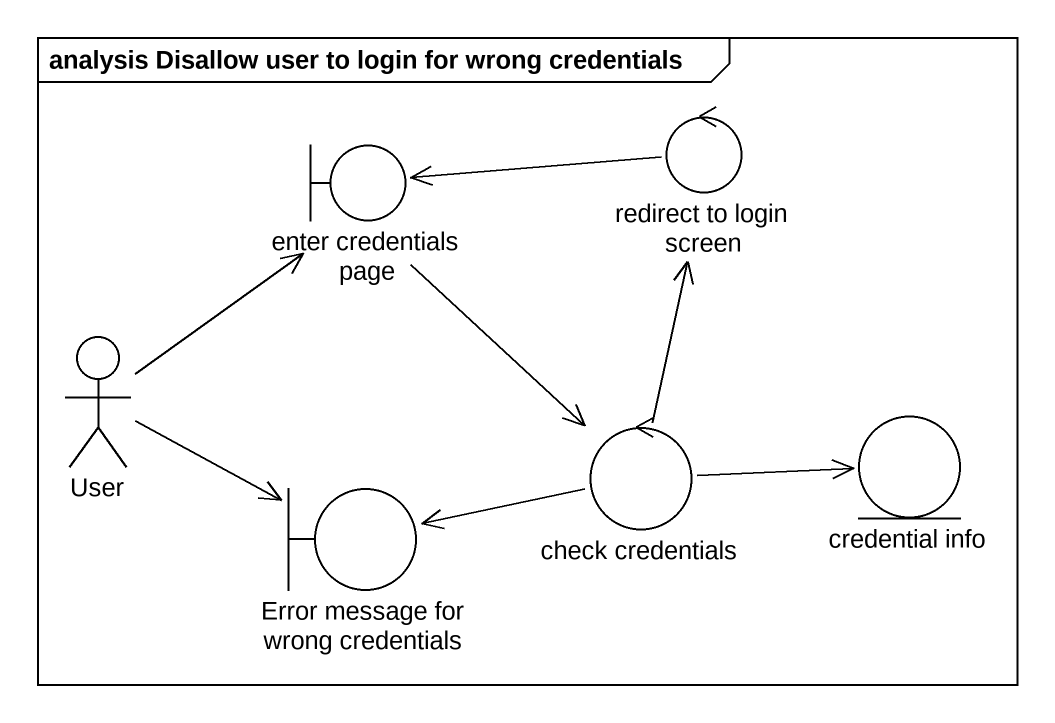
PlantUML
@startuml
mainframe analysis Disallow user to login for wrong credentials
boundary "enter credentials page" as enter_credentials_page
control "redirect to login screen" as redirect_to_login_screen
actor User
boundary "Error message for wrong credentials" as Error_message_for_wrong
control "check credentials" as check_credentials
entity "credential info" as credential_info
enter_credentials_page --> check_credentials
redirect_to_login_screen -left-> enter_credentials_page
User -up-> enter_credentials_page
User -right-> Error_message_for_wrong
check_credentials -up-> redirect_to_login_screen
check_credentials -left-> Error_message_for_wrong
check_credentials -right-> credential_info
@enduml
